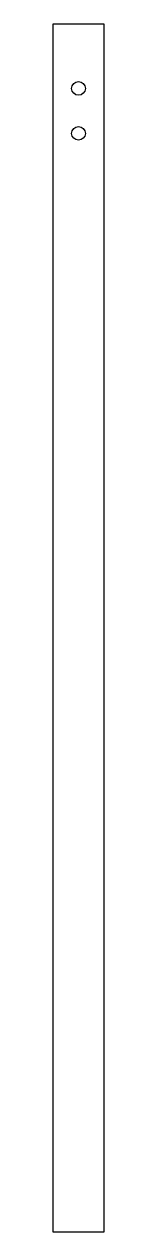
# Model space of a CAD drawing. Header units: inches. Extents: x 0 to 1, y 0 to 23.5.
import ezdxf

# ---------------------------------------------------------------- set-up
doc = ezdxf.new("R2010")
doc.units = ezdxf.units.IN
doc.header["$MEASUREMENT"] = 0

msp = doc.modelspace()

# ---------------------------------------------------------------- linework, layer by layer
msp.add_lwpolyline([(0, 0), (1, 0), (1, 23.5), (0, 23.5)], close=True)
for centre in [(0.5, 22.25), (0.5, 21.375)]:
    msp.add_circle(centre, 0.133)

doc.saveas('drawing.dxf')
